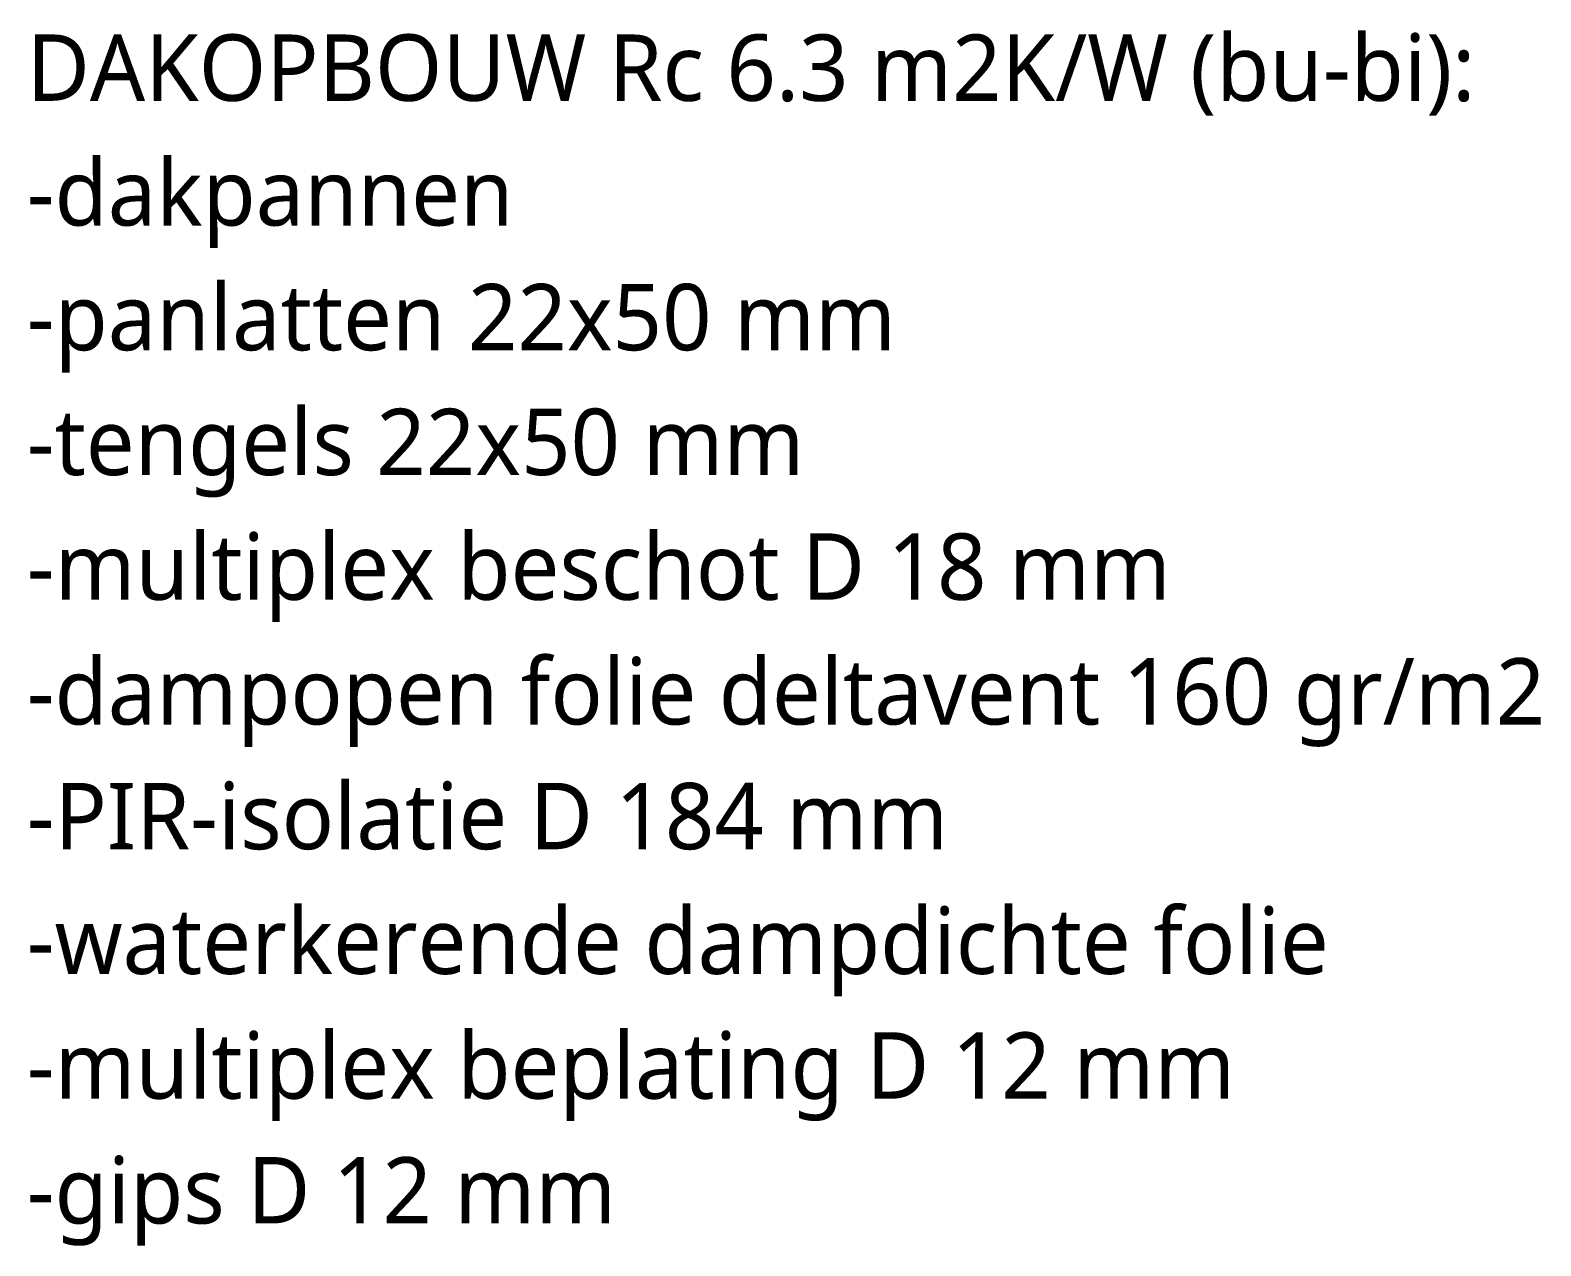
# Model space of a CAD drawing. Header units: millimetres. Extents: x 1813 to 34621, y -2347 to 13791.
# Drawn here: x 8167.4 to 8451.7, y 1693.6 to 1922.5 of the extents above; entities that cross this region are included whole.
import ezdxf

# ---------------------------------------------------------------- set-up
doc = ezdxf.new("R2010")
doc.units = ezdxf.units.MM
doc.layers.add('G-ANNO-TEXT', color=231, linetype='Continuous', lineweight=13)
doc.styles.add('Segoe UI_3', font='segoeui.ttf', dxfattribs={"height": 12.5})
doc.styles.add('Segoe UI_B', font='segoeui.ttf', dxfattribs={"height": 12.5})

msp = doc.modelspace()

# ---------------------------------------------------------------- texts
at = {"layer": 'G-ANNO-TEXT', "color": 7, "char_height": 12.5, "attachment_point": 1}
for s, insert, width, style in [('DAKOPBOUW Rc 6.3 m2K/W (bu-bi):', (8166.79, 1921.67), 368.3754, 'Segoe UI_B'), ('-dakpannen', (8166.79, 1898.19), 112.6371, 'Segoe UI_3'), ('-panlatten 22x50 mm', (8166.79, 1874.71), 202.4261, 'Segoe UI_3'), ('-tengels 22x50 mm', (8166.79, 1851.22), 181.5822, 'Segoe UI_3'), ('-multiplex beschot D 18 mm', (8166.79, 1827.74), 267.7636, 'Segoe UI_3'), ('-dampopen folie deltavent 160 gr/m2', (8166.79, 1804.26), 355.9493, 'Segoe UI_3'), ('-PIR-isolatie D 184 mm', (8166.79, 1780.78), 218.059, 'Segoe UI_3'), ('-waterkerende dampdichte folie', (8166.79, 1757.3), 300.6328, 'Segoe UI_3'), ('-multiplex beplating D 12 mm', (8166.79, 1733.82), 282.9957, 'Segoe UI_3'), ('-gips D 12 mm                      ', (8166.79, 1710.33), 272.5738, 'Segoe UI_3')]:
    msp.add_mtext(s, dxfattribs=dict(at, insert=insert, width=width, style=style))

doc.saveas('drawing.dxf')
